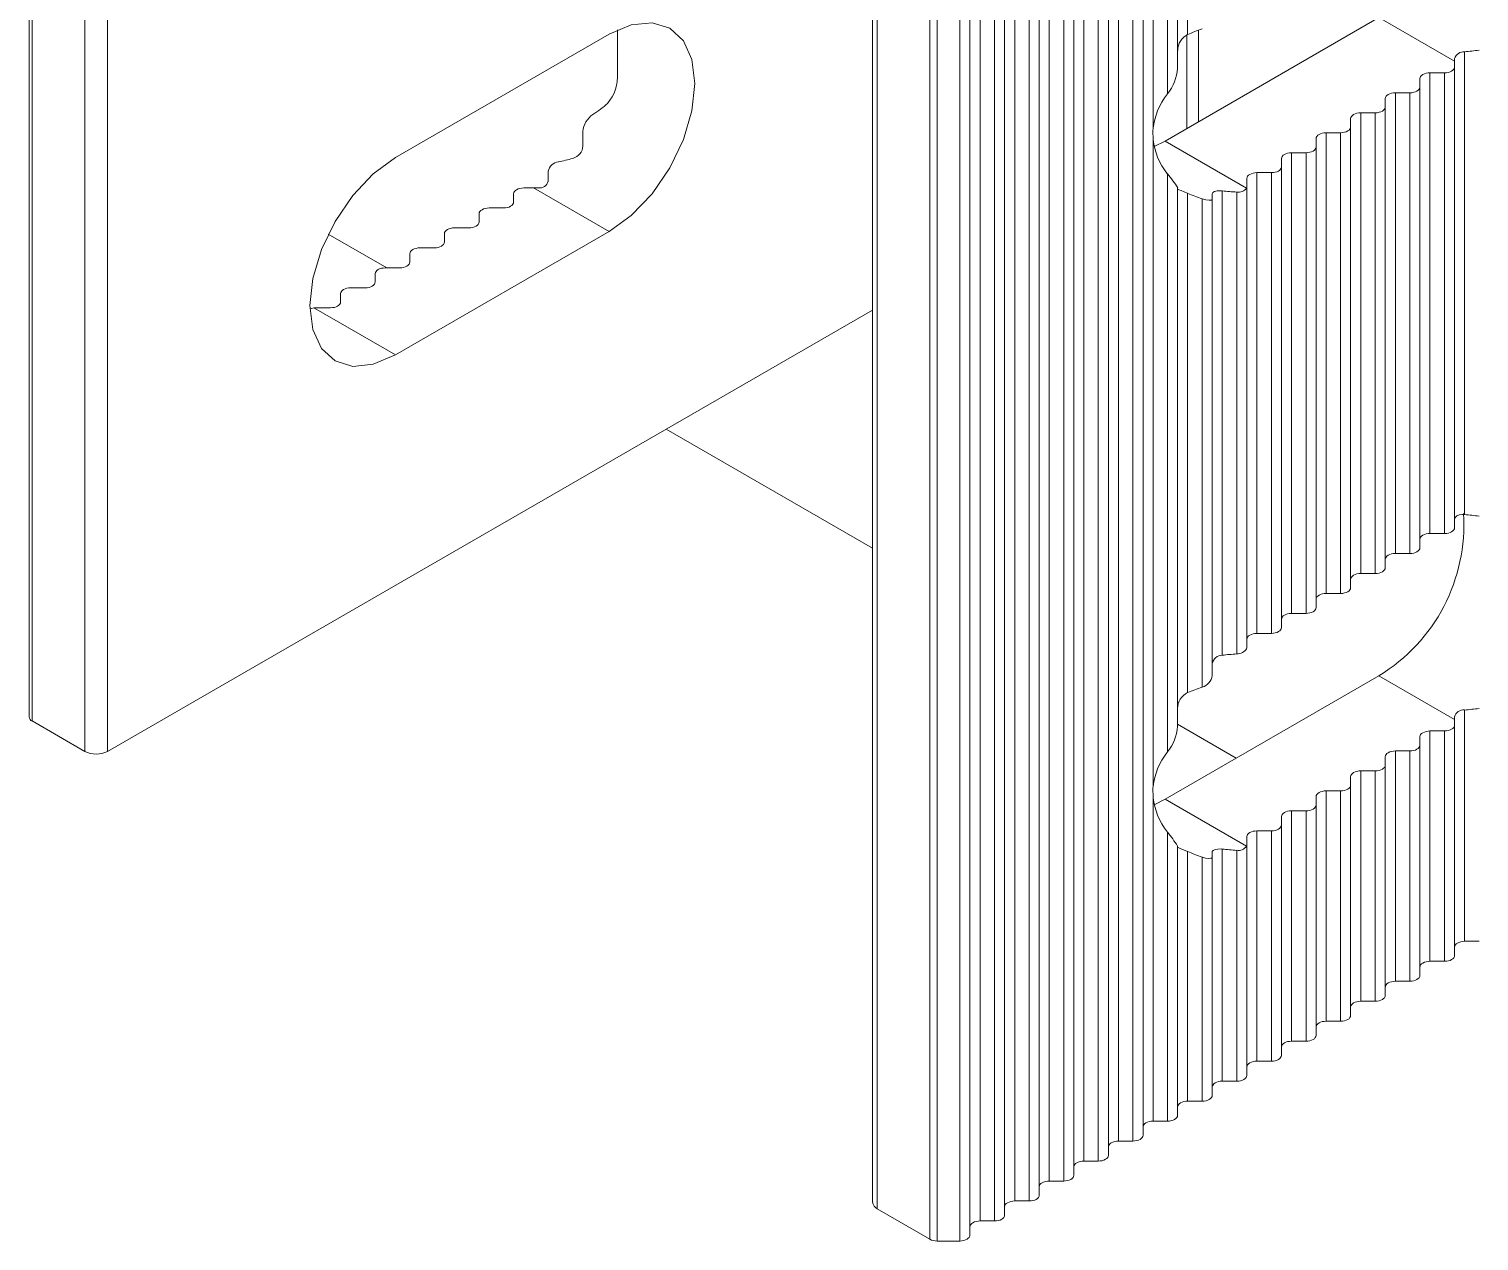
# Model space of a CAD drawing. Header units: millimetres. Extents: x 39 to 459, y 26 to 647.
# Drawn here: x 64.031 to 65.11, y 225.253 to 226.156 of the extents above; entities that cross this region are included whole.
import ezdxf

# ---------------------------------------------------------------- set-up
doc = ezdxf.new("R2010")
doc.units = ezdxf.units.MM
doc.layers.add('ANTET', color=7, linetype='Continuous')

# ---------------------------------------------------------------- blocks, each defined once
blk = doc.blocks.new('Griyaj Montajı')
at = {"color": 7, "linetype": 'Continuous', "lineweight": 15}
for p, q in [((11046.986, 2118.3203), (11046.986, 2117.3404)), ((11046.9882, 2118.3172), (11046.9882, 2117.3374)), ((11047.0275, 2118.2945), (11047.0275, 2117.3147)), ((11047.0444, 2118.2945), (11047.0444, 2117.3147)), ((11047.8482, 2118.0343), (11047.8482, 2117.8484)), ((11047.8225, 2118.0194), (11047.8225, 2117.7787)), ((11047.8332, 2118.0194), (11047.8332, 2117.8043)), ((11047.8407, 2118.0237), (11047.8407, 2117.8232)), ((11047.815, 2118.0089), (11047.815, 2117.029)), ((11047.7967, 2118.0045), (11047.7967, 2117.0247)), ((11047.8075, 2118.0045), (11047.8075, 2117.0247)), ((11047.771, 2117.9897), (11047.771, 2117.0098)), ((11047.7817, 2117.9897), (11047.7817, 2117.0098)), ((11047.7892, 2117.994), (11047.7892, 2117.0141)), ((11047.7635, 2117.9791), (11047.7635, 2116.9993)), ((11047.7452, 2117.9748), (11047.7452, 2116.9949)), ((11047.756, 2117.9748), (11047.756, 2116.9949)), ((11047.6137, 2117.959), (11047.6137, 2116.9792)), ((11047.6172, 2117.9541), (11047.6172, 2116.9743)), ((11047.7195, 2117.9599), (11047.7195, 2116.9801)), ((11047.7302, 2117.9599), (11047.7302, 2116.9801)), ((11047.7377, 2117.9642), (11047.7377, 2116.9844)), ((11047.6937, 2117.945), (11047.6937, 2116.9652)), ((11047.7045, 2117.945), (11047.7045, 2116.9652)), ((11047.712, 2117.9494), (11047.712, 2116.9695)), ((11047.6862, 2117.9345), (11047.6862, 2116.9547)), ((11047.6564, 2117.9314), (11047.6564, 2116.9516)), ((11047.6617, 2117.9302), (11047.6617, 2116.9503)), ((11047.6787, 2117.9302), (11047.6787, 2116.9503)), ((11047.9905, 2117.861), (11047.8314, 2117.7691)), ((11048.0468, 2117.8285), (11047.9905, 2117.861)), ((11047.4178, 2117.8487), (11047.2587, 2117.7568)), ((11048.0543, 2117.8355), (11048.0543, 2117.4911)), ((11048.0468, 2117.8285), (11048.0468, 2117.8242)), ((11048.021, 2117.8156), (11048.021, 2117.8094)), ((11048.0393, 2117.8199), (11048.0285, 2117.8199)), ((11048.0285, 2117.8199), (11048.0285, 2117.477)), ((11048.0393, 2117.8199), (11048.0393, 2117.477)), ((11048.0468, 2117.8242), (11048.0468, 2117.4813)), ((11048.0135, 2117.805), (11048.0028, 2117.805)), ((11048.0028, 2117.805), (11048.0028, 2117.4621)), ((11048.0135, 2117.805), (11048.0135, 2117.4621)), ((11048.021, 2117.8094), (11048.021, 2117.4664)), ((11047.9953, 2117.8007), (11047.9953, 2117.7945)), ((11047.9953, 2117.7945), (11047.9953, 2117.4515)), ((11047.9695, 2117.7858), (11047.9695, 2117.7796)), ((11047.9878, 2117.7902), (11047.977, 2117.7902)), ((11047.977, 2117.7902), (11047.977, 2117.4472)), ((11047.9878, 2117.7902), (11047.9878, 2117.4472)), ((11047.9438, 2117.771), (11047.9438, 2117.7648)), ((11047.962, 2117.7753), (11047.9513, 2117.7753)), ((11047.9513, 2117.7753), (11047.9513, 2117.4323)), ((11047.962, 2117.7753), (11047.962, 2117.4323)), ((11047.9695, 2117.7796), (11047.9695, 2117.4367)), ((11047.8225, 2117.7702), (11047.8225, 2117.2887)), ((11047.8314, 2117.7691), (11047.8233, 2117.765)), ((11047.8921, 2117.7341), (11047.8314, 2117.7691)), ((11047.9363, 2117.7604), (11047.9255, 2117.7604)), ((11047.9255, 2117.7604), (11047.9255, 2117.4175)), ((11047.9363, 2117.7604), (11047.9363, 2117.4175)), ((11047.9438, 2117.7648), (11047.9438, 2117.4218)), ((11047.918, 2117.7561), (11047.918, 2117.7499)), ((11047.918, 2117.7499), (11047.918, 2117.4069)), ((11047.8332, 2117.7446), (11047.8332, 2117.3144)), ((11047.8923, 2117.7412), (11047.8923, 2117.735)), ((11047.9105, 2117.7456), (11047.8998, 2117.7456)), ((11047.8998, 2117.7456), (11047.8998, 2117.4026)), ((11047.9105, 2117.7456), (11047.9105, 2117.4026)), ((11047.3466, 2117.7299), (11047.3466, 2117.7236)), ((11047.3615, 2117.7342), (11047.3541, 2117.7342)), ((11047.3615, 2117.7342), (11047.4178, 2117.7017)), ((11047.8407, 2117.7343), (11047.8407, 2117.3333)), ((11047.8482, 2117.7302), (11047.8482, 2117.3585)), ((11047.8665, 2117.7299), (11047.8665, 2117.726)), ((11047.874, 2117.732), (11047.874, 2117.3864)), ((11047.8848, 2117.7311), (11047.8848, 2117.3873)), ((11047.8923, 2117.735), (11047.8923, 2117.3921)), ((11047.3391, 2117.7193), (11047.3284, 2117.7193)), ((11047.859, 2117.7261), (11047.859, 2117.3626)), ((11047.8665, 2117.726), (11047.8665, 2117.3713)), ((11047.3209, 2117.715), (11047.3209, 2117.7088)), ((11047.2086, 2117.6999), (11047.2522, 2117.6747)), ((11047.4178, 2117.7017), (11047.2587, 2117.6099)), ((11047.2951, 2117.7001), (11047.2951, 2117.6939)), ((11047.3134, 2117.7044), (11047.3026, 2117.7044)), ((11047.2693, 2117.6852), (11047.2693, 2117.679)), ((11047.2876, 2117.6896), (11047.2768, 2117.6896)), ((11047.2618, 2117.6747), (11047.2511, 2117.6747)), ((11047.2436, 2117.6704), (11047.2436, 2117.6642)), ((11047.2178, 2117.6555), (11047.2178, 2117.6493)), ((11047.2361, 2117.6598), (11047.2253, 2117.6598)), ((11047.6137, 2117.6433), (11047.0444, 2117.3147)), ((11047.198, 2117.6449), (11047.2587, 2117.6099)), ((11047.2103, 2117.645), (11047.1996, 2117.645)), ((11047.4601, 2117.5547), (11047.6137, 2117.466)), ((11048.0393, 2117.477), (11048.0285, 2117.477)), ((11048.0135, 2117.4621), (11048.0028, 2117.4621)), ((11047.9878, 2117.4472), (11047.977, 2117.4472)), ((11047.962, 2117.4323), (11047.9513, 2117.4323)), ((11047.9363, 2117.4175), (11047.9255, 2117.4175)), ((11047.9105, 2117.4026), (11047.8998, 2117.4026)), ((11047.9905, 2117.3711), (11047.8314, 2117.2792)), ((11048.0468, 2117.3386), (11047.9905, 2117.3711)), ((11048.0543, 2117.3456), (11048.0543, 2117.1734)), ((11047.0275, 2117.3147), (11046.9882, 2117.3374)), ((11047.8407, 2117.335), (11047.8844, 2117.3098)), ((11048.0393, 2117.33), (11048.0285, 2117.33)), ((11048.0285, 2117.33), (11048.0285, 2117.1585)), ((11048.0393, 2117.33), (11048.0393, 2117.1585)), ((11048.0468, 2117.3386), (11048.0468, 2117.3343)), ((11048.0468, 2117.3343), (11048.0468, 2117.1628)), ((11048.021, 2117.3256), (11048.021, 2117.3194)), ((11048.021, 2117.3194), (11048.021, 2117.148)), ((11047.9953, 2117.3108), (11047.9953, 2117.3046)), ((11048.0135, 2117.3151), (11048.0028, 2117.3151)), ((11048.0028, 2117.3151), (11048.0028, 2117.1436)), ((11048.0135, 2117.3151), (11048.0135, 2117.1436)), ((11047.9695, 2117.2959), (11047.9695, 2117.2897)), ((11047.9878, 2117.3002), (11047.977, 2117.3002)), ((11047.977, 2117.3002), (11047.977, 2117.1288)), ((11047.9878, 2117.3002), (11047.9878, 2117.1288)), ((11047.9953, 2117.3046), (11047.9953, 2117.1331)), ((11047.962, 2117.2854), (11047.9513, 2117.2854)), ((11047.9513, 2117.2854), (11047.9513, 2117.1139)), ((11047.962, 2117.2854), (11047.962, 2117.1139)), ((11047.9695, 2117.2897), (11047.9695, 2117.1182)), ((11047.8225, 2117.2803), (11047.8225, 2117.0395)), ((11047.8233, 2117.2751), (11047.8314, 2117.2792)), ((11047.8921, 2117.2442), (11047.8314, 2117.2792)), ((11047.9438, 2117.281), (11047.9438, 2117.2748)), ((11047.9438, 2117.2748), (11047.9438, 2117.1034)), ((11047.918, 2117.2662), (11047.918, 2117.26)), ((11047.9363, 2117.2705), (11047.9255, 2117.2705)), ((11047.9255, 2117.2705), (11047.9255, 2117.099)), ((11047.9363, 2117.2705), (11047.9363, 2117.099)), ((11047.8332, 2117.2547), (11047.8332, 2117.0395)), ((11047.9105, 2117.2556), (11047.8998, 2117.2556)), ((11047.8998, 2117.2556), (11047.8998, 2117.0842)), ((11047.9105, 2117.2556), (11047.9105, 2117.0842)), ((11047.918, 2117.26), (11047.918, 2117.0885)), ((11047.8407, 2117.2444), (11047.8407, 2117.0439)), ((11047.874, 2117.2421), (11047.874, 2117.0693)), ((11047.8923, 2117.2513), (11047.8923, 2117.2451)), ((11047.8923, 2117.2451), (11047.8923, 2117.0736)), ((11047.8482, 2117.2402), (11047.8482, 2117.0544)), ((11047.859, 2117.2361), (11047.859, 2117.0544)), ((11047.8665, 2117.2361), (11047.8665, 2117.24)), ((11047.8665, 2117.2361), (11047.8665, 2117.0587)), ((11047.8848, 2117.2412), (11047.8848, 2117.0693)), ((11048.0543, 2117.1734), (11048.0651, 2117.1734)), ((11048.0285, 2117.1585), (11048.0393, 2117.1585)), ((11048.0028, 2117.1436), (11048.0135, 2117.1436)), ((11047.977, 2117.1288), (11047.9878, 2117.1288)), ((11047.9513, 2117.1139), (11047.962, 2117.1139)), ((11047.9255, 2117.099), (11047.9363, 2117.099)), ((11047.8998, 2117.0842), (11047.9105, 2117.0842)), ((11047.874, 2117.0693), (11047.8848, 2117.0693)), ((11047.8482, 2117.0544), (11047.859, 2117.0544)), ((11047.8225, 2117.0395), (11047.8332, 2117.0395)), ((11047.7967, 2117.0247), (11047.8075, 2117.0247)), ((11047.771, 2117.0098), (11047.7817, 2117.0098)), ((11047.7452, 2116.9949), (11047.756, 2116.9949)), ((11047.6172, 2116.9743), (11047.6564, 2116.9516)), ((11047.7195, 2116.9801), (11047.7302, 2116.9801)), ((11047.6937, 2116.9652), (11047.7045, 2116.9652)), ((11047.6617, 2116.9503), (11047.6787, 2116.9503))]:
    blk.add_line(p, q, dxfattribs=at)
at = {"color": 8, "linetype": 'Continuous', "lineweight": 15}
for p, q in [((11047.8477, 2117.8485), (11047.8477, 2117.7785)), ((11047.8562, 2117.8516), (11047.8562, 2117.7834))]:
    blk.add_line(p, q, dxfattribs=at)
at = {"color": 7, "linetype": 'Continuous', "lineweight": 15, "flags": 128}
for points in [[(11047.4178, 2117.7017), (11047.4342, 2117.7137), (11047.4496, 2117.7299), (11047.4628, 2117.7492), (11047.4729, 2117.7703), (11047.4792, 2117.7917), (11047.4814, 2117.8119), (11047.4792, 2117.8297), (11047.4729, 2117.8438), (11047.4628, 2117.8531), (11047.4496, 2117.8572), (11047.4342, 2117.8557), (11047.4178, 2117.8487)], [(11047.4239, 2117.8197), (11047.4239, 2117.8373), (11047.4239, 2117.8519)], [(11048.0468, 2117.8305), (11048.0468, 2117.8295), (11048.0468, 2117.8285)], [(11048.0285, 2117.8199), (11048.0271, 2117.8198), (11048.0257, 2117.8196), (11048.0244, 2117.8192), (11048.0232, 2117.8186), (11048.0223, 2117.818), (11048.0216, 2117.8172), (11048.0212, 2117.8164), (11048.021, 2117.8156)], [(11048.0468, 2117.8242), (11048.0467, 2117.8234), (11048.0462, 2117.8226), (11048.0455, 2117.8218), (11048.0446, 2117.8212), (11048.0435, 2117.8206), (11048.0422, 2117.8202), (11048.0408, 2117.82), (11048.0393, 2117.8199)], [(11048.0028, 2117.805), (11048.0013, 2117.8049), (11047.9999, 2117.8047), (11047.9986, 2117.8043), (11047.9975, 2117.8038), (11047.9965, 2117.8031), (11047.9959, 2117.8024), (11047.9954, 2117.8015), (11047.9953, 2117.8007)], [(11048.021, 2117.8094), (11048.0209, 2117.8085), (11048.0205, 2117.8077), (11048.0198, 2117.807), (11048.0188, 2117.8063), (11048.0177, 2117.8058), (11048.0164, 2117.8054), (11048.015, 2117.8051), (11048.0135, 2117.805)], [(11047.9953, 2117.7945), (11047.9951, 2117.7936), (11047.9947, 2117.7928), (11047.994, 2117.7921), (11047.9931, 2117.7914), (11047.992, 2117.7909), (11047.9907, 2117.7905), (11047.9892, 2117.7902), (11047.9878, 2117.7902)], [(11047.977, 2117.7902), (11047.9756, 2117.7901), (11047.9742, 2117.7898), (11047.9729, 2117.7894), (11047.9717, 2117.7889), (11047.9708, 2117.7882), (11047.9701, 2117.7875), (11047.9697, 2117.7867), (11047.9695, 2117.7858)], [(11047.3981, 2117.7655), (11047.3981, 2117.769), (11047.3981, 2117.7726), (11047.3981, 2117.7762)], [(11047.8225, 2117.7702), (11047.8223, 2117.7767), (11047.8225, 2117.7787)], [(11047.9513, 2117.7753), (11047.9498, 2117.7752), (11047.9484, 2117.775), (11047.9471, 2117.7746), (11047.946, 2117.774), (11047.945, 2117.7734), (11047.9443, 2117.7726), (11047.9439, 2117.7718), (11047.9438, 2117.771)], [(11047.9695, 2117.7796), (11047.9694, 2117.7788), (11047.969, 2117.778), (11047.9683, 2117.7772), (11047.9673, 2117.7766), (11047.9662, 2117.776), (11047.9649, 2117.7756), (11047.9635, 2117.7754), (11047.962, 2117.7753)], [(11047.9255, 2117.7604), (11047.9241, 2117.7603), (11047.9226, 2117.7601), (11047.9213, 2117.7597), (11047.9202, 2117.7592), (11047.9193, 2117.7585), (11047.9186, 2117.7577), (11047.9182, 2117.7569), (11047.918, 2117.7561)], [(11047.9438, 2117.7648), (11047.9436, 2117.7639), (11047.9432, 2117.7631), (11047.9425, 2117.7623), (11047.9416, 2117.7617), (11047.9404, 2117.7612), (11047.9391, 2117.7608), (11047.9377, 2117.7605), (11047.9363, 2117.7604)], [(11047.2587, 2117.7568), (11047.2422, 2117.7448), (11047.2269, 2117.7286), (11047.2137, 2117.7093), (11047.2036, 2117.6883), (11047.1972, 2117.6669), (11047.195, 2117.6466), (11047.1972, 2117.6288), (11047.2036, 2117.6148), (11047.2137, 2117.6054), (11047.2269, 2117.6013), (11047.2422, 2117.6029), (11047.2587, 2117.6099)], [(11047.918, 2117.7499), (11047.9179, 2117.749), (11047.9174, 2117.7482), (11047.9167, 2117.7475), (11047.9158, 2117.7468), (11047.9147, 2117.7463), (11047.9134, 2117.7459), (11047.912, 2117.7456), (11047.9105, 2117.7456)], [(11047.3724, 2117.7393), (11047.3724, 2117.7417), (11047.3724, 2117.7442), (11047.3724, 2117.7467)], [(11047.8998, 2117.7456), (11047.8983, 2117.7455), (11047.8969, 2117.7452), (11047.8956, 2117.7448), (11047.8945, 2117.7443), (11047.8935, 2117.7436), (11047.8928, 2117.7429), (11047.8924, 2117.7421), (11047.8923, 2117.7412)], [(11047.3541, 2117.7342), (11047.3527, 2117.7341), (11047.3512, 2117.7339), (11047.3499, 2117.7335), (11047.3488, 2117.7329), (11047.3479, 2117.7323), (11047.3472, 2117.7315), (11047.3468, 2117.7307), (11047.3466, 2117.7299)], [(11047.8482, 2117.7302), (11047.8478, 2117.7304), (11047.8456, 2117.7313), (11047.8434, 2117.7322), (11047.8416, 2117.7329), (11047.8407, 2117.7333), (11047.8407, 2117.7333)], [(11047.874, 2117.732), (11047.8724, 2117.7321), (11047.8701, 2117.732), (11047.8682, 2117.7316), (11047.8669, 2117.7308), (11047.8665, 2117.7299)], [(11047.3284, 2117.7193), (11047.3269, 2117.7192), (11047.3255, 2117.719), (11047.3242, 2117.7186), (11047.3231, 2117.718), (11047.3221, 2117.7174), (11047.3214, 2117.7166), (11047.321, 2117.7158), (11047.3209, 2117.715)], [(11047.3466, 2117.7236), (11047.3465, 2117.7228), (11047.346, 2117.722), (11047.3453, 2117.7212), (11047.3444, 2117.7206), (11047.3433, 2117.72), (11047.342, 2117.7196), (11047.3406, 2117.7194), (11047.3391, 2117.7193)], [(11047.8665, 2117.726), (11047.8664, 2117.7256), (11047.8657, 2117.7251), (11047.8641, 2117.725), (11047.8618, 2117.7253), (11047.859, 2117.7261)], [(11047.3209, 2117.7088), (11047.3207, 2117.7079), (11047.3203, 2117.7071), (11047.3196, 2117.7064), (11047.3187, 2117.7057), (11047.3175, 2117.7052), (11047.3162, 2117.7048), (11047.3148, 2117.7045), (11047.3134, 2117.7044)], [(11047.3026, 2117.7044), (11047.3011, 2117.7044), (11047.2997, 2117.7041), (11047.2984, 2117.7037), (11047.2973, 2117.7032), (11047.2964, 2117.7025), (11047.2957, 2117.7018), (11047.2952, 2117.701), (11047.2951, 2117.7001)], [(11047.2768, 2117.6896), (11047.2754, 2117.6895), (11047.274, 2117.6892), (11047.2727, 2117.6888), (11047.2715, 2117.6883), (11047.2706, 2117.6877), (11047.2699, 2117.6869), (11047.2695, 2117.6861), (11047.2693, 2117.6852)], [(11047.2951, 2117.6939), (11047.295, 2117.6931), (11047.2945, 2117.6922), (11047.2938, 2117.6915), (11047.2929, 2117.6908), (11047.2918, 2117.6903), (11047.2905, 2117.6899), (11047.2891, 2117.6897), (11047.2876, 2117.6896)], [(11047.2511, 2117.6747), (11047.2496, 2117.6746), (11047.2482, 2117.6744), (11047.2469, 2117.674), (11047.2458, 2117.6734), (11047.2448, 2117.6728), (11047.2442, 2117.672), (11047.2437, 2117.6712), (11047.2436, 2117.6704)], [(11047.2693, 2117.679), (11047.2692, 2117.6782), (11047.2688, 2117.6774), (11047.2681, 2117.6766), (11047.2671, 2117.676), (11047.266, 2117.6754), (11047.2647, 2117.675), (11047.2633, 2117.6748), (11047.2618, 2117.6747)], [(11047.2436, 2117.6642), (11047.2434, 2117.6633), (11047.243, 2117.6625), (11047.2423, 2117.6618), (11047.2414, 2117.6611), (11047.2403, 2117.6606), (11047.239, 2117.6602), (11047.2375, 2117.6599), (11047.2361, 2117.6598)], [(11047.2253, 2117.6598), (11047.2239, 2117.6598), (11047.2225, 2117.6595), (11047.2212, 2117.6591), (11047.22, 2117.6586), (11047.2191, 2117.6579), (11047.2184, 2117.6572), (11047.218, 2117.6564), (11047.2178, 2117.6555)], [(11047.1951, 2117.6441), (11047.1962, 2117.6445), (11047.198, 2117.6449)], [(11047.2178, 2117.6493), (11047.2177, 2117.6485), (11047.2173, 2117.6476), (11047.2166, 2117.6469), (11047.2156, 2117.6462), (11047.2145, 2117.6457), (11047.2132, 2117.6453), (11047.2118, 2117.6451), (11047.2103, 2117.645)], [(11048.0543, 2117.4911), (11048.0527, 2117.4911), (11048.0503, 2117.4908), (11048.0484, 2117.49), (11048.0472, 2117.4888), (11048.0468, 2117.4875)], [(11048.0468, 2117.4813), (11048.0467, 2117.4804), (11048.0462, 2117.4796), (11048.0455, 2117.4789), (11048.0446, 2117.4782), (11048.0435, 2117.4777), (11048.0422, 2117.4773), (11048.0408, 2117.477), (11048.0393, 2117.477)], [(11048.0285, 2117.477), (11048.0271, 2117.4769), (11048.0257, 2117.4766), (11048.0244, 2117.4762), (11048.0232, 2117.4757), (11048.0223, 2117.475), (11048.0216, 2117.4743), (11048.0212, 2117.4735), (11048.021, 2117.4726)], [(11048.0028, 2117.4621), (11048.0013, 2117.462), (11047.9999, 2117.4618), (11047.9986, 2117.4614), (11047.9975, 2117.4608), (11047.9965, 2117.4602), (11047.9959, 2117.4594), (11047.9954, 2117.4586), (11047.9953, 2117.4578)], [(11048.021, 2117.4664), (11048.0209, 2117.4656), (11048.0205, 2117.4648), (11048.0198, 2117.464), (11048.0188, 2117.4634), (11048.0177, 2117.4628), (11048.0164, 2117.4624), (11048.015, 2117.4622), (11048.0135, 2117.4621)], [(11047.977, 2117.4472), (11047.9756, 2117.4471), (11047.9742, 2117.4469), (11047.9729, 2117.4465), (11047.9717, 2117.4459), (11047.9708, 2117.4453), (11047.9701, 2117.4445), (11047.9697, 2117.4437), (11047.9695, 2117.4429)], [(11047.9953, 2117.4515), (11047.9951, 2117.4507), (11047.9947, 2117.4499), (11047.994, 2117.4491), (11047.9931, 2117.4485), (11047.992, 2117.4479), (11047.9907, 2117.4475), (11047.9892, 2117.4473), (11047.9878, 2117.4472)], [(11047.9695, 2117.4367), (11047.9694, 2117.4358), (11047.969, 2117.435), (11047.9683, 2117.4343), (11047.9673, 2117.4336), (11047.9662, 2117.4331), (11047.9649, 2117.4327), (11047.9635, 2117.4324), (11047.962, 2117.4323)], [(11047.9513, 2117.4323), (11047.9498, 2117.4323), (11047.9484, 2117.432), (11047.9471, 2117.4316), (11047.946, 2117.4311), (11047.945, 2117.4304), (11047.9443, 2117.4297), (11047.9439, 2117.4289), (11047.9438, 2117.428)], [(11047.9255, 2117.4175), (11047.9241, 2117.4174), (11047.9226, 2117.4171), (11047.9213, 2117.4167), (11047.9202, 2117.4162), (11047.9193, 2117.4156), (11047.9186, 2117.4148), (11047.9182, 2117.414), (11047.918, 2117.4131)], [(11047.9438, 2117.4218), (11047.9436, 2117.421), (11047.9432, 2117.4201), (11047.9425, 2117.4194), (11047.9416, 2117.4187), (11047.9404, 2117.4182), (11047.9391, 2117.4178), (11047.9377, 2117.4176), (11047.9363, 2117.4175)], [(11047.918, 2117.4069), (11047.9179, 2117.4061), (11047.9174, 2117.4053), (11047.9167, 2117.4045), (11047.9158, 2117.4039), (11047.9147, 2117.4033), (11047.9134, 2117.4029), (11047.912, 2117.4027), (11047.9105, 2117.4026)], [(11047.8998, 2117.4026), (11047.8983, 2117.4025), (11047.8969, 2117.4023), (11047.8956, 2117.4019), (11047.8945, 2117.4013), (11047.8935, 2117.4007), (11047.8928, 2117.3999), (11047.8924, 2117.3991), (11047.8923, 2117.3983)], [(11048.0468, 2117.3386), (11048.0468, 2117.3396), (11048.0468, 2117.3405)], [(11048.0285, 2117.33), (11048.0271, 2117.3299), (11048.0257, 2117.3296), (11048.0244, 2117.3292), (11048.0232, 2117.3287), (11048.0223, 2117.3281), (11048.0216, 2117.3273), (11048.0212, 2117.3265), (11048.021, 2117.3256)], [(11048.0468, 2117.3343), (11048.0467, 2117.3335), (11048.0462, 2117.3326), (11048.0455, 2117.3319), (11048.0446, 2117.3312), (11048.0435, 2117.3307), (11048.0422, 2117.3303), (11048.0408, 2117.3301), (11048.0393, 2117.33)], [(11048.021, 2117.3194), (11048.0209, 2117.3186), (11048.0205, 2117.3178), (11048.0198, 2117.317), (11048.0188, 2117.3164), (11048.0177, 2117.3158), (11048.0164, 2117.3154), (11048.015, 2117.3152), (11048.0135, 2117.3151)], [(11048.0028, 2117.3151), (11048.0013, 2117.315), (11047.9999, 2117.3148), (11047.9986, 2117.3144), (11047.9975, 2117.3138), (11047.9965, 2117.3132), (11047.9959, 2117.3124), (11047.9954, 2117.3116), (11047.9953, 2117.3108)], [(11047.977, 2117.3002), (11047.9756, 2117.3002), (11047.9742, 2117.2999), (11047.9729, 2117.2995), (11047.9717, 2117.299), (11047.9708, 2117.2983), (11047.9701, 2117.2976), (11047.9697, 2117.2968), (11047.9695, 2117.2959)], [(11047.9953, 2117.3046), (11047.9951, 2117.3037), (11047.9947, 2117.3029), (11047.994, 2117.3022), (11047.9931, 2117.3015), (11047.992, 2117.301), (11047.9907, 2117.3006), (11047.9892, 2117.3003), (11047.9878, 2117.3002)], [(11047.8225, 2117.2887), (11047.8224, 2117.2877), (11047.8225, 2117.2803)], [(11047.9513, 2117.2854), (11047.9498, 2117.2853), (11047.9484, 2117.285), (11047.9471, 2117.2846), (11047.946, 2117.2841), (11047.945, 2117.2834), (11047.9443, 2117.2827), (11047.9439, 2117.2819), (11047.9438, 2117.281)], [(11047.9695, 2117.2897), (11047.9694, 2117.2889), (11047.969, 2117.288), (11047.9683, 2117.2873), (11047.9673, 2117.2866), (11047.9662, 2117.2861), (11047.9649, 2117.2857), (11047.9635, 2117.2855), (11047.962, 2117.2854)], [(11047.9438, 2117.2748), (11047.9436, 2117.274), (11047.9432, 2117.2732), (11047.9425, 2117.2724), (11047.9416, 2117.2718), (11047.9404, 2117.2712), (11047.9391, 2117.2708), (11047.9377, 2117.2706), (11047.9363, 2117.2705)], [(11047.9255, 2117.2705), (11047.9241, 2117.2704), (11047.9226, 2117.2702), (11047.9213, 2117.2698), (11047.9202, 2117.2692), (11047.9193, 2117.2686), (11047.9186, 2117.2678), (11047.9182, 2117.267), (11047.918, 2117.2662)], [(11047.8998, 2117.2556), (11047.8983, 2117.2555), (11047.8969, 2117.2553), (11047.8956, 2117.2549), (11047.8945, 2117.2544), (11047.8935, 2117.2537), (11047.8928, 2117.253), (11047.8924, 2117.2521), (11047.8923, 2117.2513)], [(11047.918, 2117.26), (11047.9179, 2117.2591), (11047.9174, 2117.2583), (11047.9167, 2117.2576), (11047.9158, 2117.2569), (11047.9147, 2117.2564), (11047.9134, 2117.256), (11047.912, 2117.2557), (11047.9105, 2117.2556)], [(11047.8665, 2117.24), (11047.8665, 2117.2402), (11047.8671, 2117.2411), (11047.8686, 2117.2417), (11047.8707, 2117.2421), (11047.8732, 2117.2422), (11047.874, 2117.2421)], [(11047.859, 2117.2361), (11047.8592, 2117.2361), (11047.8615, 2117.2354), (11047.8638, 2117.235), (11047.8656, 2117.2352), (11047.8665, 2117.2358), (11047.8665, 2117.2361)], [(11048.0468, 2117.169), (11048.0469, 2117.1699), (11048.0474, 2117.1707), (11048.0481, 2117.1714), (11048.049, 2117.1721), (11048.0501, 2117.1726), (11048.0514, 2117.173), (11048.0528, 2117.1733), (11048.0543, 2117.1734)], [(11048.021, 2117.1542), (11048.0212, 2117.155), (11048.0216, 2117.1558), (11048.0223, 2117.1566), (11048.0232, 2117.1572), (11048.0244, 2117.1578), (11048.0257, 2117.1582), (11048.0271, 2117.1584), (11048.0285, 2117.1585)], [(11048.0393, 2117.1585), (11048.0408, 2117.1586), (11048.0422, 2117.1588), (11048.0435, 2117.1592), (11048.0446, 2117.1598), (11048.0455, 2117.1604), (11048.0462, 2117.1612), (11048.0467, 2117.162), (11048.0468, 2117.1628)], [(11048.0135, 2117.1436), (11048.015, 2117.1437), (11048.0164, 2117.144), (11048.0177, 2117.1444), (11048.0188, 2117.1449), (11048.0198, 2117.1456), (11048.0205, 2117.1463), (11048.0209, 2117.1471), (11048.021, 2117.148)], [(11047.9953, 2117.1393), (11047.9954, 2117.1401), (11047.9959, 2117.141), (11047.9965, 2117.1417), (11047.9975, 2117.1424), (11047.9986, 2117.1429), (11047.9999, 2117.1433), (11048.0013, 2117.1435), (11048.0028, 2117.1436)], [(11047.9695, 2117.1244), (11047.9697, 2117.1253), (11047.9701, 2117.1261), (11047.9708, 2117.1268), (11047.9717, 2117.1275), (11047.9729, 2117.128), (11047.9742, 2117.1284), (11047.9756, 2117.1287), (11047.977, 2117.1288)], [(11047.9878, 2117.1288), (11047.9892, 2117.1288), (11047.9907, 2117.1291), (11047.992, 2117.1295), (11047.9931, 2117.13), (11047.994, 2117.1307), (11047.9947, 2117.1314), (11047.9951, 2117.1322), (11047.9953, 2117.1331)], [(11047.9438, 2117.1096), (11047.9439, 2117.1104), (11047.9443, 2117.1112), (11047.945, 2117.112), (11047.946, 2117.1126), (11047.9471, 2117.1132), (11047.9484, 2117.1136), (11047.9498, 2117.1138), (11047.9513, 2117.1139)], [(11047.962, 2117.1139), (11047.9635, 2117.114), (11047.9649, 2117.1142), (11047.9662, 2117.1146), (11047.9673, 2117.1152), (11047.9683, 2117.1158), (11047.969, 2117.1166), (11047.9694, 2117.1174), (11047.9695, 2117.1182)], [(11047.9363, 2117.099), (11047.9377, 2117.0991), (11047.9391, 2117.0994), (11047.9404, 2117.0998), (11047.9416, 2117.1003), (11047.9425, 2117.1009), (11047.9432, 2117.1017), (11047.9436, 2117.1025), (11047.9438, 2117.1034)], [(11047.918, 2117.0947), (11047.9182, 2117.0955), (11047.9186, 2117.0964), (11047.9193, 2117.0971), (11047.9202, 2117.0978), (11047.9213, 2117.0983), (11047.9226, 2117.0987), (11047.9241, 2117.0989), (11047.9255, 2117.099)], [(11047.8923, 2117.0798), (11047.8924, 2117.0807), (11047.8928, 2117.0815), (11047.8935, 2117.0822), (11047.8945, 2117.0829), (11047.8956, 2117.0834), (11047.8969, 2117.0838), (11047.8983, 2117.0841), (11047.8998, 2117.0842)], [(11047.9105, 2117.0842), (11047.912, 2117.0842), (11047.9134, 2117.0845), (11047.9147, 2117.0849), (11047.9158, 2117.0854), (11047.9167, 2117.0861), (11047.9174, 2117.0868), (11047.9179, 2117.0876), (11047.918, 2117.0885)], [(11047.8665, 2117.065), (11047.8666, 2117.0658), (11047.8671, 2117.0666), (11047.8678, 2117.0674), (11047.8687, 2117.068), (11047.8698, 2117.0686), (11047.8711, 2117.069), (11047.8725, 2117.0692), (11047.874, 2117.0693)], [(11047.8848, 2117.0693), (11047.8862, 2117.0694), (11047.8876, 2117.0696), (11047.8889, 2117.07), (11047.8901, 2117.0706), (11047.891, 2117.0712), (11047.8917, 2117.072), (11047.8921, 2117.0728), (11047.8923, 2117.0736)], [(11047.859, 2117.0544), (11047.8605, 2117.0545), (11047.8619, 2117.0547), (11047.8632, 2117.0551), (11047.8643, 2117.0557), (11047.8652, 2117.0563), (11047.8659, 2117.0571), (11047.8664, 2117.0579), (11047.8665, 2117.0587)], [(11047.8407, 2117.0501), (11047.8409, 2117.0509), (11047.8413, 2117.0517), (11047.842, 2117.0525), (11047.8429, 2117.0531), (11047.8441, 2117.0537), (11047.8454, 2117.0541), (11047.8468, 2117.0543), (11047.8482, 2117.0544)], [(11047.815, 2117.0352), (11047.8151, 2117.0361), (11047.8156, 2117.0369), (11047.8162, 2117.0376), (11047.8172, 2117.0383), (11047.8183, 2117.0388), (11047.8196, 2117.0392), (11047.821, 2117.0395), (11047.8225, 2117.0395)], [(11047.8332, 2117.0395), (11047.8347, 2117.0396), (11047.8361, 2117.0399), (11047.8374, 2117.0403), (11047.8385, 2117.0408), (11047.8395, 2117.0415), (11047.8402, 2117.0422), (11047.8406, 2117.043), (11047.8407, 2117.0439)], [(11047.8075, 2117.0247), (11047.8089, 2117.0248), (11047.8104, 2117.025), (11047.8117, 2117.0254), (11047.8128, 2117.0259), (11047.8137, 2117.0266), (11047.8144, 2117.0274), (11047.8148, 2117.0282), (11047.815, 2117.029)], [(11047.7892, 2117.0203), (11047.7894, 2117.0212), (11047.7898, 2117.022), (11047.7905, 2117.0228), (11047.7914, 2117.0234), (11047.7926, 2117.0239), (11047.7939, 2117.0243), (11047.7953, 2117.0246), (11047.7967, 2117.0247)], [(11047.7635, 2117.0055), (11047.7636, 2117.0063), (11047.764, 2117.0071), (11047.7647, 2117.0079), (11047.7657, 2117.0085), (11047.7668, 2117.0091), (11047.7681, 2117.0095), (11047.7695, 2117.0097), (11047.771, 2117.0098)], [(11047.7817, 2117.0098), (11047.7832, 2117.0099), (11047.7846, 2117.0101), (11047.7859, 2117.0105), (11047.787, 2117.0111), (11047.788, 2117.0117), (11047.7887, 2117.0125), (11047.7891, 2117.0133), (11047.7892, 2117.0141)], [(11047.7377, 2116.9906), (11047.7379, 2116.9915), (11047.7383, 2116.9923), (11047.739, 2116.993), (11047.7399, 2116.9937), (11047.741, 2116.9942), (11047.7423, 2116.9946), (11047.7438, 2116.9949), (11047.7452, 2116.9949)], [(11047.756, 2116.9949), (11047.7574, 2116.995), (11047.7588, 2116.9953), (11047.7601, 2116.9957), (11047.7613, 2116.9962), (11047.7622, 2116.9969), (11047.7629, 2116.9976), (11047.7633, 2116.9984), (11047.7635, 2116.9993)], [(11047.7302, 2116.9801), (11047.7317, 2116.9802), (11047.7331, 2116.9804), (11047.7344, 2116.9808), (11047.7355, 2116.9813), (11047.7364, 2116.982), (11047.7371, 2116.9827), (11047.7376, 2116.9836), (11047.7377, 2116.9844)], [(11047.712, 2116.9757), (11047.7121, 2116.9766), (11047.7125, 2116.9774), (11047.7132, 2116.9781), (11047.7142, 2116.9788), (11047.7153, 2116.9793), (11047.7166, 2116.9797), (11047.718, 2116.98), (11047.7195, 2116.9801)], [(11047.6862, 2116.9609), (11047.6863, 2116.9617), (11047.6868, 2116.9625), (11047.6875, 2116.9633), (11047.6884, 2116.9639), (11047.6895, 2116.9645), (11047.6908, 2116.9649), (11047.6922, 2116.9651), (11047.6937, 2116.9652)], [(11047.7045, 2116.9652), (11047.7059, 2116.9653), (11047.7073, 2116.9655), (11047.7086, 2116.9659), (11047.7098, 2116.9665), (11047.7107, 2116.9671), (11047.7114, 2116.9679), (11047.7118, 2116.9687), (11047.712, 2116.9695)], [(11047.6787, 2116.9503), (11047.6802, 2116.9504), (11047.6816, 2116.9507), (11047.6829, 2116.9511), (11047.684, 2116.9516), (11047.6849, 2116.9523), (11047.6856, 2116.953), (11047.6861, 2116.9538), (11047.6862, 2116.9547)]]:
    blk.add_lwpolyline(points, dxfattribs=at)
at = {"color": 7, "linetype": 'Continuous', "lineweight": 15}
for centre, radius, start, end in [((11047.8541, 2117.8364), 0.0133, 115.9555, 179.2839), ((11048.0538, 2117.8283), 0.0073, 85.7576, 162.3908), ((11047.3936, 2117.8172), 0.0304, 318.5845, 4.6622), ((11047.805, 2117.8264), 0.0359, 321.901, 354.9549), ((11047.4149, 2117.7749), 0.0168, 123.4395, 175.4232), ((11047.3881, 2117.766), 0.0101, 284.6446, 357.0637), ((11047.3808, 2117.7451), 0.00855, 96.0927, 169.4436), ((11047.3658, 2117.7409), 0.00672, 261.6928, 346.4553), ((11047.737, 2117.6667), 0.1239, 33.0821, 38.9832), ((11047.8859, 2117.7387), 0.0077, 261.3977, 323.481), ((11047.8897, 2117.735), 0.00257, 339.5615, 0.0011), ((11047.1996, 2117.6323), 0.0127, 89.922, 96.9539), ((11047.9225, 2117.4833), 0.1312, 301.2286, 3.7662), ((11047.8741, 2117.3787), 0.00771, 90.9046, 171.3511), ((11047.8848, 2117.3962), 0.00884, 269.6519, 325.5084), ((11047.8897, 2117.3921), 0.00257, 339.5615, 0.0011), ((11047.8561, 2117.3727), 0.0105, 285.9675, 352.5593), ((11047.8538, 2117.3467), 0.0131, 115.278, 179.9616), ((11046.9898, 2117.3408), 0.00378, 185.7135, 245.5871), ((11048.0537, 2117.3384), 0.00728, 85.6438, 162.5043), ((11047.8052, 2117.3364), 0.0357, 321.8256, 355.0302), ((11047.0359, 2117.3311), 0.0184, 242.6149, 297.3851), ((11047.7335, 2117.1742), 0.1281, 33.1804, 38.8847), ((11047.9091, 2117.3949), 0.1662, 245.6983, 248.5058), ((11047.8861, 2117.2482), 0.00717, 258.8147, 326.064), ((11047.8897, 2117.2451), 0.00257, 339.5615, 0.0011), ((11047.6197, 2116.9798), 0.00604, 185.6868, 245.6294), ((11047.6615, 2116.9611), 0.0108, 241.9702, 271.1517)]:
    blk.add_arc(centre, radius, start, end, dxfattribs=at)
for centre, start_param, end_param in [((11047.9238, 2117.7893), 2.104928, 2.206336), ((11048.0359, 2117.9083), 4.857186, 4.943243), ((11047.9496, 2117.7744), 2.723418, 3.084132), ((11047.31, 2117.8374), 5.562567, 5.702188), ((11047.9496, 2117.7744), 3.199054, 3.559767), ((11047.3357, 2117.8225), 5.066397, 5.158187), ((11047.3615, 2117.8077), 4.712389, 4.738832), ((11047.9238, 2117.7893), 4.07685, 4.178257), ((11047.898, 2117.8042), 4.522374, 4.607843), ((11048.0359, 2117.4183), 1.339942, 1.426), ((11047.898, 2117.3142), 1.675343, 1.760812), ((11047.9238, 2117.2994), 2.104928, 2.206336), ((11048.0359, 2117.4183), 4.857186, 4.943243), ((11047.9496, 2117.2845), 2.723418, 3.084132), ((11047.9496, 2117.2845), 3.199054, 3.559767), ((11047.898, 2117.3142), 4.522374, 4.607843), ((11047.9238, 2117.2994), 4.07685, 4.178257)]:
    blk.add_ellipse(centre, major_axis=(0.1273, 0), ratio=0.577382, start_param=start_param, end_param=end_param, dxfattribs=at)

msp = doc.modelspace()

# ---------------------------------------------------------------- block references
at = {"layer": 'ANTET', "color": 0}
msp.add_blockref('Griyaj Montajı', (-10982.9547, -1891.697), dxfattribs=at)

doc.saveas('drawing.dxf')
